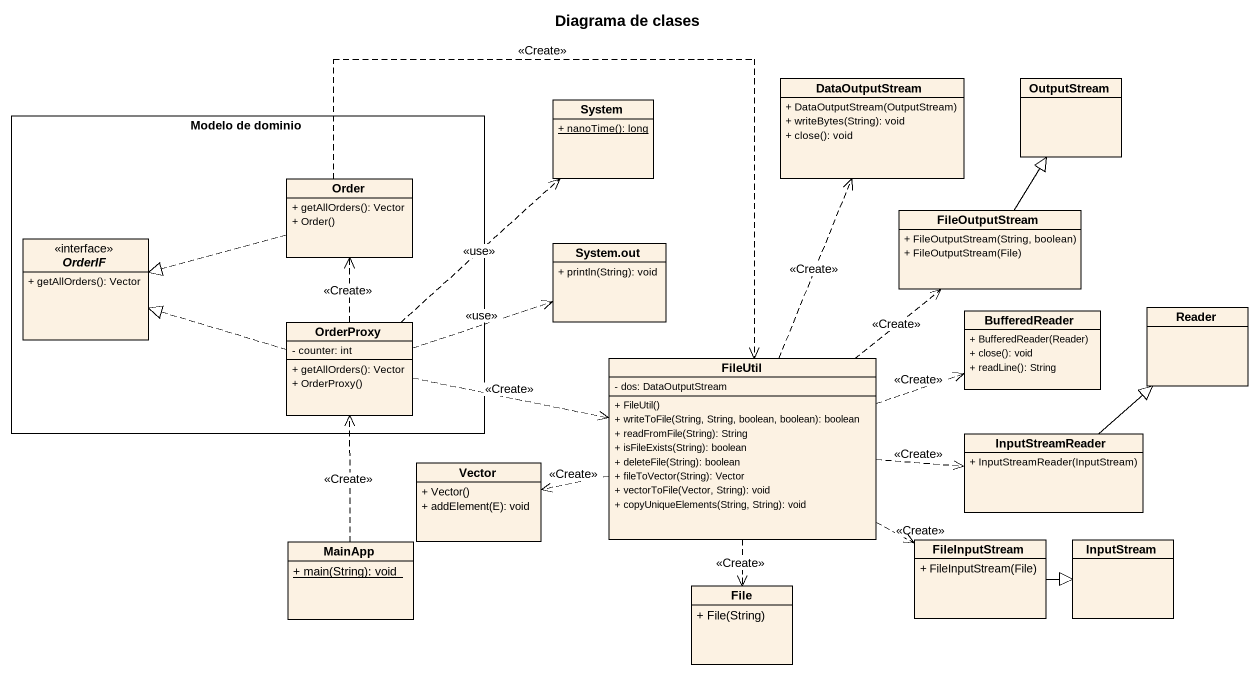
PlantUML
@startuml
title Diagrama de clases
hide circle
hide empty members
skinparam classAttributeIconSize 0
class DataOutputStream {
  + DataOutputStream(OutputStream)
  + writeBytes(String): void
  + close(): void
}
class OutputStream
rectangle "Modelo de dominio" as Modelo_de_dominio {
  class Order {
    + getAllOrders(): Vector
    + Order()
  }
  interface OrderIF {
    + getAllOrders(): Vector
  }
  class OrderProxy {
    - counter: int
    + getAllOrders(): Vector
    + OrderProxy()
  }
}
class System {
  {static} + nanoTime(): long
}
class "System.out" as System_out {
  + println(String): void
}
class FileOutputStream {
  + FileOutputStream(String, boolean)
  + FileOutputStream(File)
}
class BufferedReader {
  + BufferedReader(Reader)
  + close(): void
  + readLine(): String
}
class Reader
class FileUtil {
  - dos: DataOutputStream
  + FileUtil()
  + writeToFile(String, String, boolean, boolean): boolean
  + readFromFile(String): String
  + isFileExists(String): boolean
  + deleteFile(String): boolean
  + fileToVector(String): Vector
  + vectorToFile(Vector, String): void
  + copyUniqueElements(String, String): void
}
class InputStreamReader {
  + InputStreamReader(InputStream)
}
class Vector {
  + Vector()
  + addElement(E): void
}
class MainApp {
  {static} + main(String): void
}
class FileInputStream {
  + FileInputStream(File)
}
class InputStream
class "File" as File_ {
  + File(String)
}
Order .left.|> OrderIF
Order .right.> FileUtil : <<Create>>
FileOutputStream -up-|> OutputStream
OrderProxy .up.> System : <<use>>
OrderProxy .up.> Order : <<Create>>
OrderProxy .left.|> OrderIF
OrderProxy .right.> System_out : <<use>>
OrderProxy .right.> FileUtil : <<Create>>
FileUtil .up.> DataOutputStream : <<Create>>
FileUtil .up.> FileOutputStream : <<Create>>
FileUtil .right.> BufferedReader : <<Create>>
FileUtil .right.> InputStreamReader : <<Create>>
FileUtil .left.> Vector : <<Create>>
FileUtil .right.> FileInputStream : <<Create>>
FileUtil ..> File_ : <<Create>>
InputStreamReader -up-|> Reader
MainApp .up.> OrderProxy : <<Create>>
FileInputStream -right-|> InputStream
@enduml
